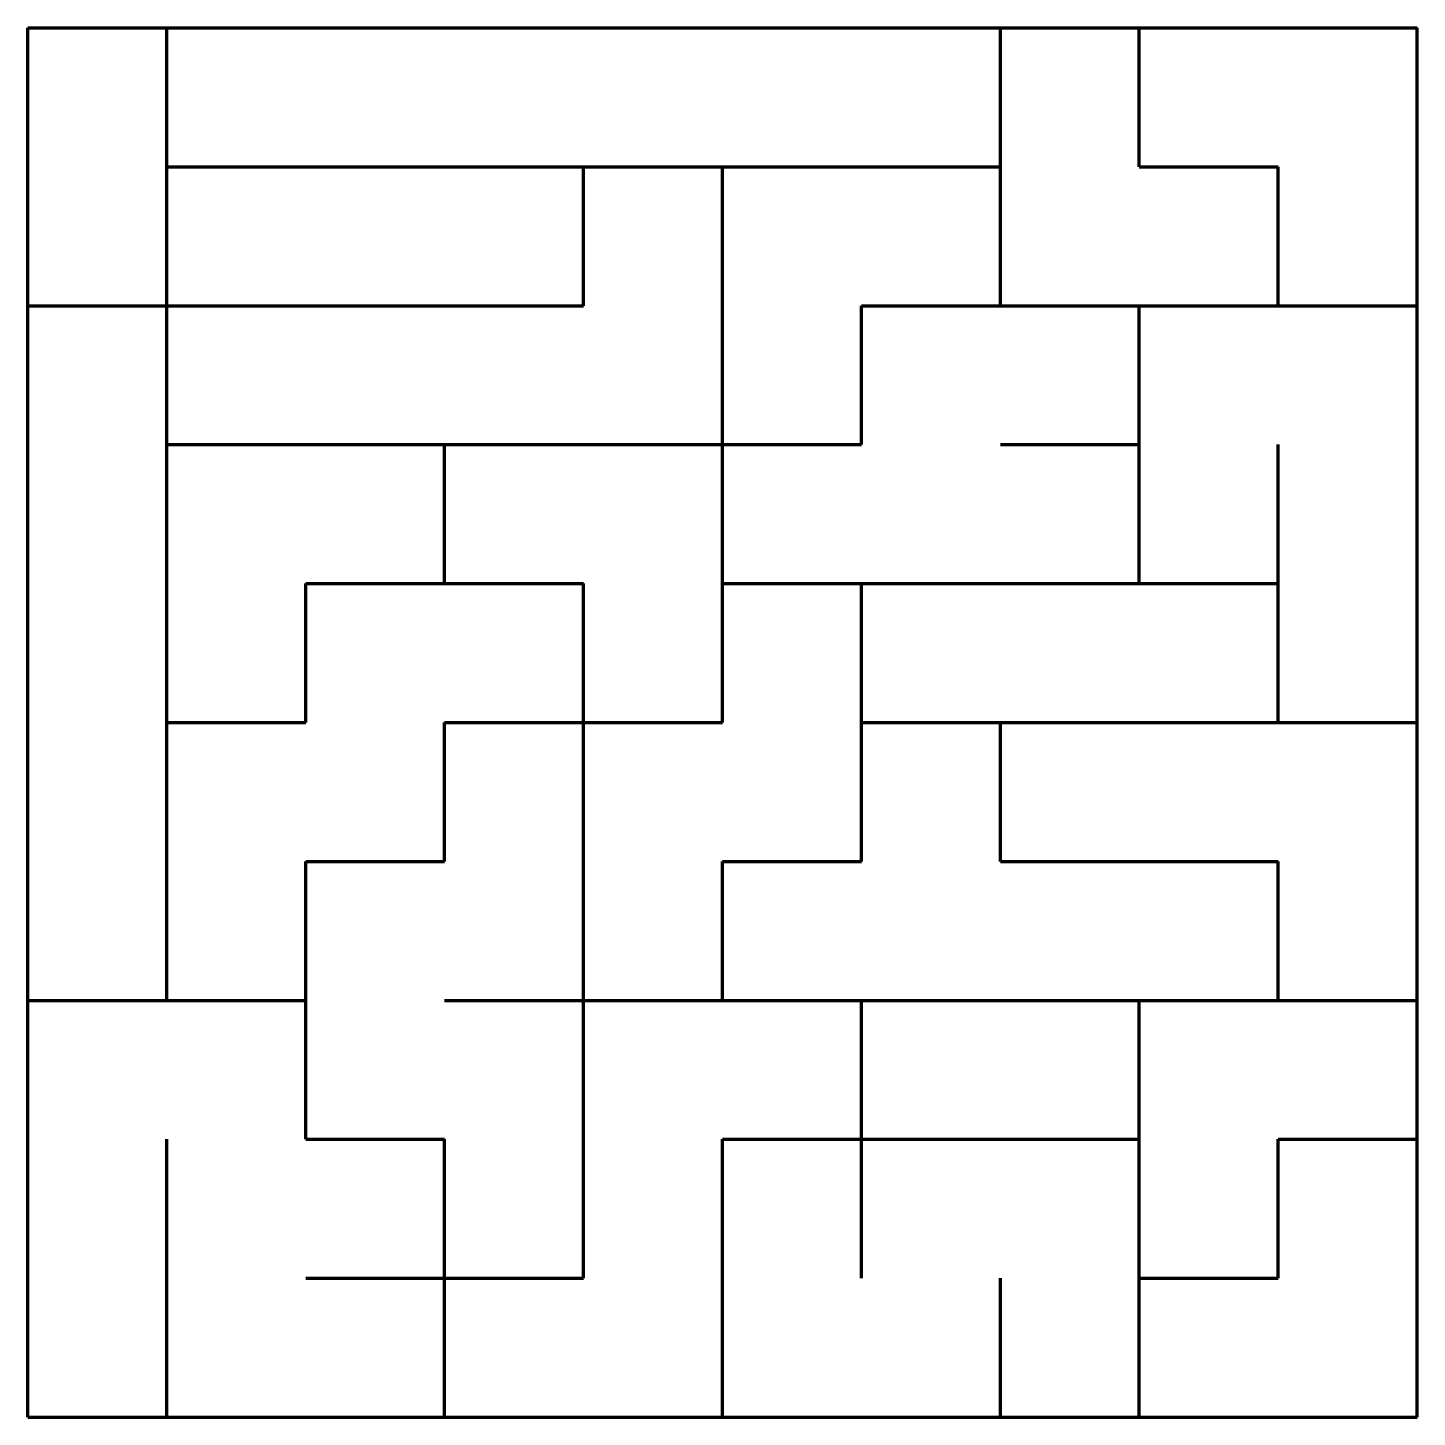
# Model space of a CAD drawing. Header units: metres. Extents: x 0 to 500, y 0 to 500.
import ezdxf

# ---------------------------------------------------------------- set-up
doc = ezdxf.new("R2010")
doc.units = ezdxf.units.M
for name, color, linetype in [('Extra', 1, 'Continuous'), ('Interior', 2, 'Continuous'), ('Normal', 7, 'Continuous')]:
    doc.layers.add(name, color=color, linetype=linetype)

msp = doc.modelspace()

# ---------------------------------------------------------------- linework, layer by layer
at = {"layer": 'Extra', "lineweight": 158}
for p, q in [((400, 450), (400, 500)), ((50, 450), (100, 450)), ((200, 400), (200, 450)), ((300, 450), (350, 450)), ((0, 400), (50, 400)), ((350, 400), (400, 400)), ((450, 400), (500, 400)), ((50, 350), (100, 350)), ((250, 350), (300, 350)), ((50, 250), (50, 300)), ((150, 300), (200, 300)), ((250, 250), (250, 300)), ((400, 300), (450, 300)), ((300, 250), (350, 250)), ((200, 150), (200, 200)), ((350, 200), (400, 200)), ((50, 150), (100, 150)), ((300, 150), (350, 150)), ((450, 150), (500, 150)), ((150, 50), (150, 100)), ((250, 100), (300, 100)), ((450, 50), (450, 100)), ((150, 0), (150, 50)), ((400, 0), (400, 50))]:
    msp.add_line(p, q, dxfattribs=at)
at = {"layer": 'Interior', "lineweight": 158}
for p, q in [((350, 350), (400, 350)), ((450, 300), (450, 350)), ((150, 150), (200, 150)), ((50, 50), (50, 100)), ((300, 50), (300, 100)), ((50, 0), (50, 50)), ((100, 50), (150, 50)), ((350, 0), (350, 50))]:
    msp.add_line(p, q, dxfattribs=at)
at = {"layer": 'Normal', "lineweight": 158}
for p, q in [((0, 500), (50, 500)), ((0, 0), (0, 500)), ((50, 450), (50, 500)), ((50, 500), (100, 500)), ((100, 500), (150, 500)), ((150, 500), (200, 500)), ((200, 500), (250, 500)), ((250, 500), (300, 500)), ((300, 500), (350, 500)), ((350, 450), (350, 500)), ((350, 500), (400, 500)), ((400, 500), (450, 500)), ((450, 500), (500, 500)), ((500, 450), (500, 500)), ((50, 400), (50, 450)), ((100, 450), (150, 450)), ((150, 450), (200, 450)), ((200, 450), (250, 450)), ((250, 400), (250, 450)), ((250, 450), (300, 450)), ((350, 400), (350, 450)), ((400, 450), (450, 450)), ((450, 400), (450, 450)), ((500, 400), (500, 450)), ((50, 350), (50, 400)), ((50, 400), (100, 400)), ((100, 400), (150, 400)), ((150, 400), (200, 400)), ((250, 350), (250, 400)), ((300, 350), (300, 400)), ((300, 400), (350, 400)), ((400, 350), (400, 400)), ((400, 400), (450, 400)), ((500, 350), (500, 400)), ((50, 300), (50, 350)), ((100, 350), (150, 350)), ((150, 300), (150, 350)), ((150, 350), (200, 350)), ((200, 350), (250, 350)), ((250, 300), (250, 350)), ((400, 300), (400, 350)), ((500, 300), (500, 350)), ((100, 250), (100, 300)), ((100, 300), (150, 300)), ((200, 250), (200, 300)), ((250, 300), (300, 300)), ((300, 250), (300, 300)), ((300, 300), (350, 300)), ((350, 300), (400, 300)), ((450, 250), (450, 300)), ((500, 250), (500, 300)), ((50, 200), (50, 250)), ((50, 250), (100, 250)), ((150, 200), (150, 250)), ((150, 250), (200, 250)), ((200, 200), (200, 250)), ((200, 250), (250, 250)), ((300, 200), (300, 250)), ((350, 200), (350, 250)), ((350, 250), (400, 250)), ((400, 250), (450, 250)), ((450, 250), (500, 250)), ((500, 200), (500, 250)), ((50, 150), (50, 200)), ((100, 150), (100, 200)), ((100, 200), (150, 200)), ((250, 150), (250, 200)), ((250, 200), (300, 200)), ((400, 200), (450, 200)), ((450, 150), (450, 200)), ((500, 150), (500, 200)), ((0, 150), (50, 150)), ((100, 100), (100, 150)), ((200, 100), (200, 150)), ((200, 150), (250, 150)), ((250, 150), (300, 150)), ((300, 100), (300, 150)), ((350, 150), (400, 150)), ((400, 100), (400, 150)), ((400, 150), (450, 150)), ((500, 100), (500, 150)), ((100, 100), (150, 100)), ((200, 50), (200, 100)), ((250, 50), (250, 100)), ((300, 100), (350, 100)), ((350, 100), (400, 100)), ((400, 50), (400, 100)), ((450, 100), (500, 100)), ((500, 50), (500, 100)), ((150, 50), (200, 50)), ((250, 0), (250, 50)), ((400, 50), (450, 50)), ((500, 0), (500, 50)), ((0, 0), (500, 0))]:
    msp.add_line(p, q, dxfattribs=at)

doc.saveas('drawing.dxf')
